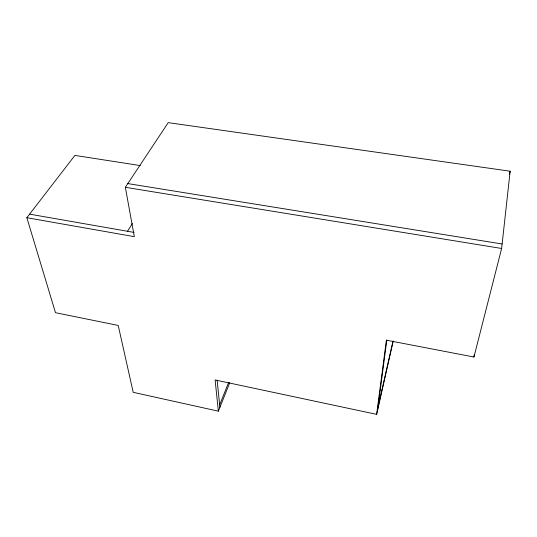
<?xml version="1.0" encoding="UTF-8"?>
<svg xmlns="http://www.w3.org/2000/svg" width="537" height="537" viewBox="0 0 537 537"><rect width="100%" height="100%" fill="white"/><g stroke="black" fill="none" stroke-linecap="round" stroke-linejoin="round"><path stroke-width="0.81" d="M218.371 411.181L215.115 379.968L376.645 414.356L386.372 340.183L473.943 357.024L501.632 248.477L510.15 171.209L168.222 122.644L125.349 187.312L134.324 236.669L26.85 217.713L55.499 312.702L118.214 325.435L133.203 392.312L218.371 411.181L229.755 382.673M473.943 357.024L474.231 354.789M377.598 410.154L386.835 340.022M377.941 407.556L393.01 341.008M376.645 414.356L393.191 341.217M509.365 174.451L510.15 171.209M219.646 404.858L228.621 382.485M127.517 231.272L132.364 223.466M26.85 217.713L74.905 155.408L140.311 165.584M127.819 183.587L502.129 243.986M125.349 187.312L501.632 248.477M29.595 214.149L134.116 232.434M217.149 380.209L219.895 407.348"/></g></svg>
